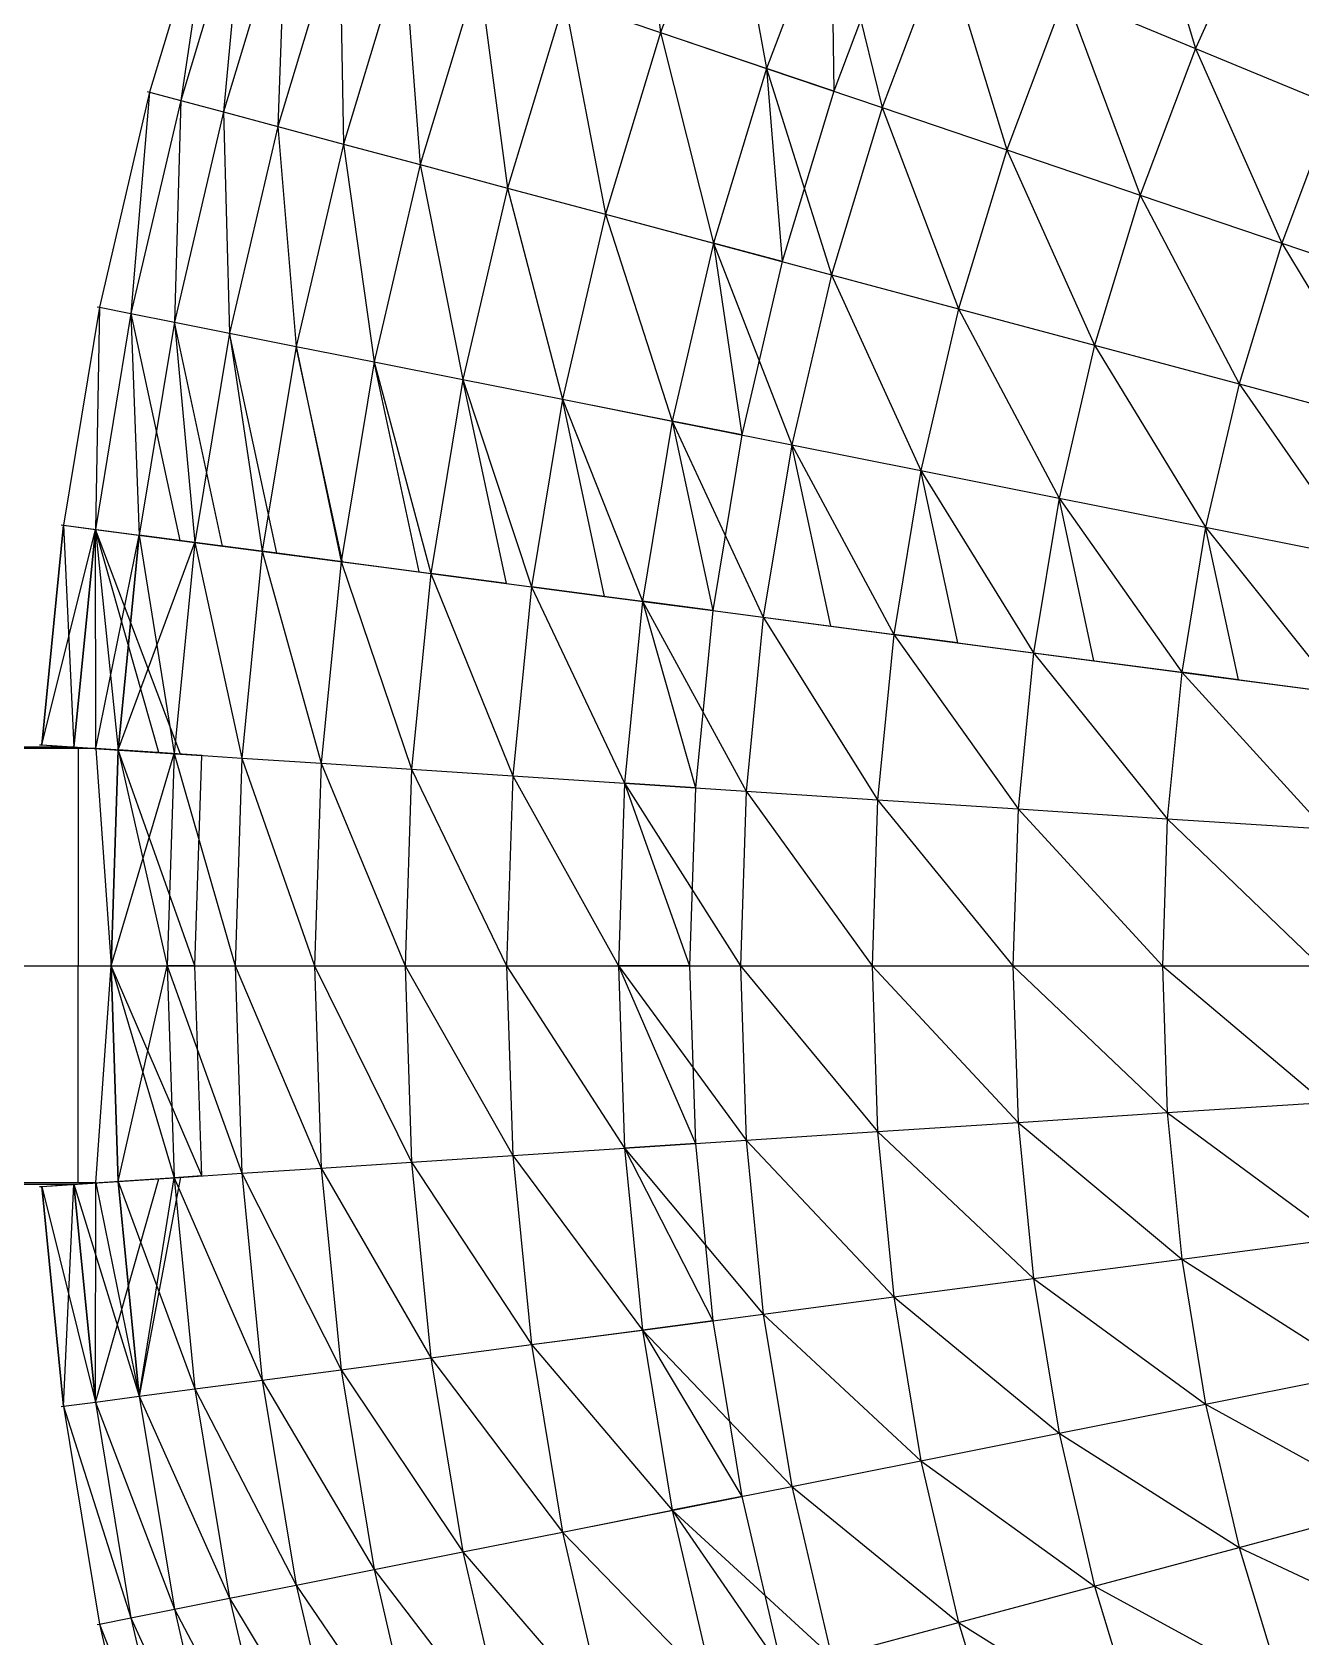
# Model space of a CAD drawing. Extents: x -1560 to 4680, y -1560 to 1560.
# Drawn here: x 1560 to 2146, y -310 to 431 of the extents above; entities that cross this region are included whole.
import ezdxf

# ---------------------------------------------------------------- set-up
doc = ezdxf.new("R2010")
doc.units = 0
doc.header["$MEASUREMENT"] = 0
for name, color, linetype in [('HHST6X6X0.375', 13, 'Continuous'), ('HSST3X3X0.25_A', 150, 'Continuous'), ('L30X30X3', 1, 'Continuous'), ('TRIO25X148_A', 4, 'Continuous'), ('TRIO25X148_B', 6, 'Continuous'), ('TRIO25X148_C', 96, 'Continuous'), ('TRIO25X148_D', 3, 'Continuous'), ('TRIO25X148_F', 52, 'Continuous'), ('TRIO2875X148_A', 140, 'Continuous'), ('TRIO35X148', 30, 'Continuous'), ('TRIO45X148', 5, 'Continuous')]:
    doc.layers.add(name, color=color, linetype=linetype)

msp = doc.modelspace()

# ---------------------------------------------------------------- linework, layer by layer
at = {"layer": 'HHST6X6X0.375'}
for p, q in [((1613.16, 403.76, 60), (1614.24, 403.47, 68.93)), ((1589.97, 304.34, 60), (1591.08, 304.12, 68.93)), ((1573.35, 203.62, 60), (1574.46, 203.47, 68.93)), ((1563.34, 102.03, 60), (1564.46, 101.96, 68.93)), ((1563.34, 102.03, 60), (1564.46, 101.96, 68.93)), ((1563.34, -102.03, 60), (1564.46, -101.96, 68.93)), ((1563.34, -102.03, 60), (1564.46, -101.96, 68.93)), ((1573.35, -203.62, 60), (1574.46, -203.47, 68.93)), ((1589.97, -304.34, 60), (1591.08, -304.12, 68.93))]:
    msp.add_line(p, q, dxfattribs=at)
at = {"layer": 'HSST3X3X0.25_A'}
for p, q in [((1581.2, 100.31, 208.34), (1538.8, 100.31, 208.34)), ((1579.3, 100.98, 162.22), (1540.7, 100.98, 162.22)), ((1589.5, 100.31, 208.34), (1581.2, 100.31, 208.34)), ((1581.2, 100.31, 208.34), (1581.2, 0, 254.46)), ((1538.8, 0, 254.46), (1581.2, 0, 254.46)), ((1581.2, -100.31, 208.34), (1581.2, 0, 254.46)), ((1581.2, 0, 254.46), (1596.45, 0, 254.46)), ((1581.2, -100.31, 208.34), (1538.8, -100.31, 208.34)), ((1540.7, -100.98, 162.22), (1579.3, -100.98, 162.22)), ((1589.5, -100.31, 208.34), (1581.2, -100.31, 208.34))]:
    msp.add_line(p, q, dxfattribs=at)
at = {"layer": 'L30X30X3'}
for p, q in [((1930.27, 403.86, 744.42), (1899.2, 414.41, 767.3)), ((1906.4, 325.18, 744.42), (1874.71, 333.67, 767.3)), ((1887.73, 245.11, 744.42), (1855.55, 251.51, 767.3)), ((1589.2, 201.53, 162.22), (1628.16, 196.4, 154.74)), ((1647.92, 193.8, 244.63), (1609.48, 198.86, 254.46)), ((1673, 190.5, 333.15), (1635.21, 195.48, 345.29)), ((1703.3, 186.51, 420), (1666.31, 191.38, 434.41)), ((1702.66, 186.6, 521.47), (1738.73, 181.85, 504.85)), ((1779.14, 176.53, 587.4), (1744.13, 181.14, 606.18)), ((1824.4, 170.57, 667.36), (1790.57, 175.02, 688.22)), ((1874.34, 163.99, 744.42), (1841.81, 168.28, 767.3)), ((1897.67, 160.92, 843.13), (1928.78, 156.83, 818.32)), ((1987.52, 149.09, 888.79), (1957.95, 152.99, 915.44)), ((2022.42, 144.5, 983.97), (2050.35, 140.82, 955.58)), ((2117.05, 132.04, 1018.43), (2090.86, 135.49, 1048.46)), ((1579.3, 100.98, 162.22), (1618.51, 98.41, 154.74)), ((1628.47, 97.76, 199.68), (1589.5, 100.31, 208.34)), ((1638.4, 97.11, 244.63), (1599.71, 99.65, 254.46)), ((1866.28, 82.17, 744.42), (1833.54, 84.32, 767.3)), ((1596.45, 0, 254.46), (1635.22, 0, 244.63)), ((1863.59, 0, 744.42), (1830.78, 0, 767.3)), ((1866.28, -82.17, 744.42), (1833.54, -84.32, 767.3)), ((1579.3, -100.98, 162.22), (1618.51, -98.41, 154.74)), ((1589.5, -100.31, 208.34), (1628.47, -97.76, 199.68)), ((1599.71, -99.65, 254.46), (1638.4, -97.11, 244.63)), ((1874.34, -163.99, 744.42), (1841.81, -168.28, 767.3)), ((1887.73, -245.11, 744.42), (1855.55, -251.51, 767.3))]:
    msp.add_line(p, q, dxfattribs=at)
at = {"layer": 'TRIO25X148_A'}
for p, q in [((1805.9, 446.08, 606.18), (1850.26, 431.02, 688.22)), ((2037.14, 448.54, 915.44), (2097.22, 423.65, 983.97)), ((1850.26, 431.02, 688.22), (1899.2, 414.41, 767.3)), ((2097.22, 423.65, 983.97), (2161, 397.23, 1048.46)), ((1899.2, 414.41, 767.3), (1952.55, 396.3, 843.13)), ((1952.55, 396.3, 843.13), (2010.12, 376.75, 915.44)), ((1673.43, 387.61, 345.29), (1703.73, 379.49, 434.41)), ((1703.73, 379.49, 434.41), (1739.14, 370, 521.47)), ((2010.12, 376.75, 915.44), (2071.7, 355.85, 983.97)), ((1739.14, 370, 521.47), (1779.54, 359.18, 606.18)), ((1779.54, 359.18, 606.18), (1824.79, 347.05, 688.22)), ((2071.7, 355.85, 983.97), (2137.07, 333.66, 1048.46)), ((1824.79, 347.05, 688.22), (1874.71, 333.67, 767.3)), ((1874.71, 333.67, 767.3), (1929.13, 319.09, 843.13)), ((2137.07, 333.66, 1048.46), (2205.99, 310.27, 1108.7)), ((1929.13, 319.09, 843.13), (1987.86, 303.36, 915.44)), ((1987.86, 303.36, 915.44), (2050.67, 286.52, 983.97)), ((1651.18, 292.17, 345.29), (1681.94, 286.05, 434.41)), ((1681.94, 286.05, 434.41), (1717.9, 278.9, 521.47)), ((2050.67, 286.52, 983.97), (2117.35, 268.66, 1048.46)), ((1717.9, 278.9, 521.47), (1758.92, 270.74, 606.18)), ((1758.92, 270.74, 606.18), (1804.86, 261.6, 688.22)), ((2117.35, 268.66, 1048.46), (2187.65, 249.82, 1108.7)), ((1804.86, 261.6, 688.22), (1855.55, 251.51, 767.3)), ((1855.55, 251.51, 767.3), (1910.81, 240.52, 843.13)), ((1910.81, 240.52, 843.13), (1970.44, 228.66, 915.44)), ((1970.44, 228.66, 915.44), (2034.22, 215.98, 983.97)), ((2034.22, 215.98, 983.97), (2101.93, 202.51, 1048.46)), ((2101.93, 202.51, 1048.46), (2173.31, 188.31, 1108.7)), ((1635.21, 195.48, 345.29), (1666.31, 191.38, 434.41)), ((1666.31, 191.38, 434.41), (1702.66, 186.6, 521.47)), ((1702.66, 186.6, 521.47), (1744.13, 181.14, 606.18)), ((1744.13, 181.14, 606.18), (1790.57, 175.02, 688.22)), ((1790.57, 175.02, 688.22), (1841.81, 168.28, 767.3)), ((1841.81, 168.28, 767.3), (1897.67, 160.92, 843.13)), ((1897.67, 160.92, 843.13), (1957.95, 152.99, 915.44)), ((1957.95, 152.99, 915.44), (2022.42, 144.5, 983.97)), ((2022.42, 144.5, 983.97), (2090.86, 135.49, 1048.46)), ((2090.86, 135.49, 1048.46), (2163.02, 125.99, 1108.7)), ((1625.61, 97.95, 345.29), (1656.9, 95.9, 434.41)), ((1656.9, 95.9, 434.41), (1693.49, 93.5, 521.47)), ((1693.49, 93.5, 521.47), (1735.23, 90.76, 606.18)), ((1735.23, 90.76, 606.18), (1781.97, 87.7, 688.22)), ((1781.97, 87.7, 688.22), (1833.54, 84.32, 767.3)), ((1833.54, 84.32, 767.3), (1889.76, 80.63, 843.13)), ((1889.76, 80.63, 843.13), (1950.43, 76.66, 915.44)), ((1950.43, 76.66, 915.44), (2015.32, 72.4, 983.97)), ((2015.32, 72.4, 983.97), (2084.2, 67.89, 1048.46)), ((2084.2, 67.89, 1048.46), (2156.83, 63.13, 1108.7)), ((1622.4, 0, 345.29), (1653.77, 0, 434.41)), ((1653.77, 0, 434.41), (1690.43, 0, 521.47)), ((1690.43, 0, 521.47), (1732.25, 0, 606.18)), ((1732.25, 0, 606.18), (1779.09, 0, 688.22)), ((1779.09, 0, 688.22), (1830.78, 0, 767.3)), ((1830.78, 0, 767.3), (1887.12, 0, 843.13)), ((1887.12, 0, 843.13), (1947.92, 0, 915.44)), ((1947.92, 0, 915.44), (2012.95, 0, 983.97)), ((2012.95, 0, 983.97), (2081.98, 0, 1048.46)), ((2081.98, 0, 1048.46), (2154.76, 0, 1108.7)), ((2084.2, -67.89, 1048.46), (2156.83, -63.13, 1108.7)), ((1950.43, -76.66, 915.44), (2015.32, -72.4, 983.97)), ((2015.32, -72.4, 983.97), (2084.2, -67.89, 1048.46)), ((1833.54, -84.32, 767.3), (1889.76, -80.63, 843.13)), ((1889.76, -80.63, 843.13), (1950.43, -76.66, 915.44)), ((1735.23, -90.76, 606.18), (1781.97, -87.7, 688.22)), ((1781.97, -87.7, 688.22), (1833.54, -84.32, 767.3)), ((1625.61, -97.95, 345.29), (1656.9, -95.9, 434.41)), ((1656.9, -95.9, 434.41), (1693.49, -93.5, 521.47)), ((1693.49, -93.5, 521.47), (1735.23, -90.76, 606.18)), ((2090.86, -135.49, 1048.46), (2163.02, -125.99, 1108.7)), ((2022.42, -144.5, 983.97), (2090.86, -135.49, 1048.46)), ((1957.95, -152.99, 915.44), (2022.42, -144.5, 983.97)), ((1897.67, -160.92, 843.13), (1957.95, -152.99, 915.44)), ((1841.81, -168.28, 767.3), (1897.67, -160.92, 843.13)), ((1790.57, -175.02, 688.22), (1841.81, -168.28, 767.3)), ((1744.13, -181.14, 606.18), (1790.57, -175.02, 688.22)), ((1702.66, -186.6, 521.47), (1744.13, -181.14, 606.18)), ((1635.21, -195.48, 345.29), (1666.31, -191.38, 434.41)), ((1666.31, -191.38, 434.41), (1702.66, -186.6, 521.47)), ((2101.93, -202.51, 1048.46), (2173.31, -188.31, 1108.7)), ((2034.22, -215.98, 983.97), (2101.93, -202.51, 1048.46)), ((1970.44, -228.66, 915.44), (2034.22, -215.98, 983.97)), ((1910.81, -240.52, 843.13), (1970.44, -228.66, 915.44)), ((1855.55, -251.51, 767.3), (1910.81, -240.52, 843.13)), ((1804.86, -261.6, 688.22), (1855.55, -251.51, 767.3)), ((2117.35, -268.66, 1048.46), (2187.65, -249.82, 1108.7)), ((1758.92, -270.74, 606.18), (1804.86, -261.6, 688.22)), ((1717.9, -278.9, 521.47), (1758.92, -270.74, 606.18)), ((2050.67, -286.53, 983.97), (2117.35, -268.66, 1048.46)), ((1681.94, -286.05, 434.41), (1717.9, -278.9, 521.47)), ((1651.18, -292.17, 345.29), (1681.94, -286.05, 434.41)), ((1987.86, -303.36, 915.44), (2050.67, -286.53, 983.97)), ((1929.13, -319.09, 843.13), (1987.86, -303.36, 915.44))]:
    msp.add_line(p, q, dxfattribs=at)
at = {"layer": 'TRIO25X148_B'}
for p, q in [((1928.92, 493.36, 767.3), (1930.27, 403.86, 744.42)), ((1850.26, 431.02, 688.22), (1930.27, 403.86, 744.42)), ((1899.2, 414.41, 767.3), (1906.4, 325.18, 744.42)), ((1824.79, 347.05, 688.22), (1906.4, 325.18, 744.42)), ((1874.71, 333.67, 767.3), (1887.73, 245.11, 744.42)), ((1605.66, 301.22, 162.22), (1628.16, 196.4, 154.74)), ((1647.92, 193.8, 244.63), (1625.72, 297.23, 254.46)), ((1673, 190.5, 333.15), (1651.18, 292.17, 345.29)), ((1703.3, 186.51, 420), (1681.94, 286.05, 434.41)), ((1738.73, 181.85, 504.85), (1717.9, 278.9, 521.47)), ((1779.14, 176.53, 587.4), (1758.92, 270.74, 606.18)), ((1824.4, 170.57, 667.36), (1804.86, 261.6, 688.22)), ((1804.86, 261.6, 688.22), (1887.73, 245.11, 744.42)), ((1855.55, 251.51, 767.3), (1874.34, 163.99, 744.42)), ((1928.78, 156.83, 818.32), (1910.81, 240.52, 843.13)), ((1987.52, 149.09, 888.79), (1970.44, 228.66, 915.44)), ((2050.35, 140.82, 955.58), (2034.22, 215.98, 983.97)), ((1628.47, 97.76, 199.68), (1589.2, 201.53, 162.22)), ((1589.2, 201.53, 162.22), (1647.92, 193.8, 244.63)), ((2117.05, 132.04, 1018.43), (2101.93, 202.51, 1048.46)), ((1609.48, 198.86, 254.46), (1673, 190.5, 333.15)), ((1635.21, 195.48, 345.29), (1703.3, 186.51, 420)), ((1666.31, 191.38, 434.41), (1738.73, 181.85, 504.85)), ((1702.66, 186.6, 521.47), (1779.14, 176.53, 587.4)), ((1744.13, 181.14, 606.18), (1824.4, 170.57, 667.36)), ((1790.57, 175.02, 688.22), (1874.34, 163.99, 744.42)), ((1841.81, 168.28, 767.3), (1866.28, 82.17, 744.42)), ((1841.81, 168.28, 767.3), (1928.78, 156.83, 818.32)), ((1897.67, 160.92, 843.13), (1987.52, 149.09, 888.79)), ((1957.95, 152.99, 915.44), (2050.35, 140.82, 955.58)), ((2022.42, 144.5, 983.97), (2117.05, 132.04, 1018.43)), ((2090.86, 135.49, 1048.46), (2187.37, 122.78, 1077.13)), ((1579.3, 100.98, 162.22), (1628.47, 97.76, 199.68)), ((1589.5, 100.31, 208.34), (1638.4, 97.11, 244.63)), ((1635.22, 0, 244.63), (1599.71, 99.65, 254.46)), ((1781.97, 87.7, 688.22), (1866.28, 82.17, 744.42)), ((1833.54, 84.32, 767.3), (1863.59, 0, 744.42)), ((1638.4, -97.11, 244.63), (1596.45, 0, 254.46)), ((1779.09, 0, 688.22), (1863.59, 0, 744.42)), ((1830.78, 0, 767.3), (1866.28, -82.17, 744.42)), ((1635.22, 0, 244.63), (1622.4, 0, 345.29)), ((1781.97, -87.7, 688.22), (1866.28, -82.17, 744.42)), ((1833.54, -84.32, 767.3), (1874.34, -163.99, 744.42)), ((1579.3, -100.98, 162.22), (1628.47, -97.76, 199.68)), ((1589.2, -201.53, 162.22), (1618.51, -98.41, 154.74)), ((1589.5, -100.31, 208.34), (1638.4, -97.11, 244.63)), ((1628.47, -97.76, 199.68), (1609.48, -198.86, 254.46)), ((1790.57, -175.02, 688.22), (1874.34, -163.99, 744.42)), ((1841.81, -168.28, 767.3), (1887.73, -245.11, 744.42)), ((1804.86, -261.6, 688.22), (1887.73, -245.11, 744.42)), ((1855.55, -251.51, 767.3), (1906.4, -325.18, 744.42))]:
    msp.add_line(p, q, dxfattribs=at)
at = {"layer": 'TRIO25X148_C'}
for p, q in [((1881.17, 513.14, 688.22), (1850.26, 431.02, 688.22)), ((1643.85, 501.08, 68.93), (1614.24, 403.47, 68.93)), ((1657.94, 496.3, 162.22), (1628.61, 399.62, 162.22)), ((1677.3, 489.73, 254.46), (1648.36, 394.33, 254.46)), ((1928.92, 493.36, 767.3), (1899.2, 414.41, 767.3)), ((2127.12, 489.64, 983.97), (2097.22, 423.65, 983.97)), ((1701.88, 481.39, 345.29), (1673.43, 387.61, 345.29)), ((1731.58, 471.31, 434.41), (1703.73, 379.49, 434.41)), ((1980.97, 471.8, 843.13), (1952.55, 396.3, 843.13)), ((1766.29, 459.52, 521.47), (1739.14, 370, 521.47)), ((1805.9, 446.08, 606.18), (1779.54, 359.18, 606.18)), ((2037.14, 448.54, 915.44), (2010.12, 376.75, 915.44)), ((1850.26, 431.02, 688.22), (1824.79, 347.05, 688.22)), ((2097.22, 423.65, 983.97), (2071.7, 355.85, 983.97)), ((1899.2, 414.41, 767.3), (1874.71, 333.67, 767.3)), ((1614.24, 403.47, 68.93), (1591.08, 304.12, 68.93)), ((1628.61, 399.62, 162.22), (1605.66, 301.22, 162.22)), ((1648.36, 394.33, 254.46), (1625.72, 297.23, 254.46)), ((1952.55, 396.3, 843.13), (1929.13, 319.09, 843.13)), ((2161, 397.23, 1048.46), (2137.07, 333.66, 1048.46)), ((1673.43, 387.61, 345.29), (1651.18, 292.17, 345.29)), ((1703.73, 379.49, 434.41), (1681.94, 286.05, 434.41)), ((2010.12, 376.75, 915.44), (1987.86, 303.36, 915.44)), ((1739.14, 370, 521.47), (1717.9, 278.9, 521.47)), ((1779.54, 359.18, 606.18), (1758.92, 270.74, 606.18)), ((2071.7, 355.85, 983.97), (2050.67, 286.52, 983.97)), ((1824.79, 347.05, 688.22), (1804.86, 261.6, 688.22)), ((1874.71, 333.67, 767.3), (1855.55, 251.51, 767.3)), ((2137.07, 333.66, 1048.46), (2117.35, 268.66, 1048.46)), ((1929.13, 319.09, 843.13), (1910.81, 240.52, 843.13)), ((1591.08, 304.12, 68.93), (1574.46, 203.47, 68.93)), ((1605.66, 301.22, 162.22), (1589.2, 201.53, 162.22)), ((1625.72, 297.23, 254.46), (1609.48, 198.86, 254.46)), ((1987.86, 303.36, 915.44), (1970.44, 228.66, 915.44)), ((1651.18, 292.17, 345.29), (1635.21, 195.48, 345.29)), ((1681.94, 286.05, 434.41), (1666.31, 191.38, 434.41)), ((2050.67, 286.52, 983.97), (2034.22, 215.98, 983.97)), ((1717.9, 278.9, 521.47), (1702.66, 186.6, 521.47)), ((1758.92, 270.74, 606.18), (1744.13, 181.14, 606.18)), ((2117.35, 268.66, 1048.46), (2101.93, 202.51, 1048.46)), ((1804.86, 261.6, 688.22), (1790.57, 175.02, 688.22)), ((1855.55, 251.51, 767.3), (1841.81, 168.28, 767.3)), ((1910.81, 240.52, 843.13), (1897.67, 160.92, 843.13)), ((1970.44, 228.66, 915.44), (1957.95, 152.99, 915.44)), ((2034.22, 215.98, 983.97), (2022.42, 144.5, 983.97)), ((1564.46, 101.96, 68.93), (1574.46, 203.47, 68.93)), ((1574.46, 203.47, 68.93), (1564.46, 101.96, 68.93)), ((1579.3, 100.98, 162.22), (1589.2, 201.53, 162.22)), ((1589.2, 201.53, 162.22), (1579.3, 100.98, 162.22)), ((2101.93, 202.51, 1048.46), (2090.86, 135.49, 1048.46)), ((1599.71, 99.65, 254.46), (1609.48, 198.86, 254.46)), ((1609.48, 198.86, 254.46), (1599.71, 99.65, 254.46)), ((1635.21, 195.48, 345.29), (1625.61, 97.95, 345.29)), ((1666.31, 191.38, 434.41), (1656.9, 95.9, 434.41)), ((1702.66, 186.6, 521.47), (1693.49, 93.5, 521.47)), ((1744.13, 181.14, 606.18), (1735.23, 90.76, 606.18)), ((1790.57, 175.02, 688.22), (1781.97, 87.7, 688.22)), ((1841.81, 168.28, 767.3), (1833.54, 84.32, 767.3)), ((1897.67, 160.92, 843.13), (1889.76, 80.63, 843.13)), ((1957.95, 152.99, 915.44), (1950.43, 76.66, 915.44)), ((2022.42, 144.5, 983.97), (2015.32, 72.4, 983.97)), ((2090.86, 135.49, 1048.46), (2084.2, 67.89, 1048.46)), ((1596.45, 0, 254.46), (1599.71, 99.65, 254.46)), ((1599.71, 99.65, 254.46), (1596.45, 0, 254.46)), ((1625.61, 97.95, 345.29), (1622.4, 0, 345.29)), ((1656.9, 95.9, 434.41), (1653.77, 0, 434.41)), ((1693.49, 93.5, 521.47), (1690.43, 0, 521.47)), ((1735.23, 90.76, 606.18), (1732.25, 0, 606.18)), ((1781.97, 87.7, 688.22), (1779.09, 0, 688.22)), ((1833.54, 84.32, 767.3), (1830.78, 0, 767.3)), ((1889.76, 80.63, 843.13), (1887.12, 0, 843.13)), ((1950.43, 76.66, 915.44), (1947.92, 0, 915.44)), ((2015.32, 72.4, 983.97), (2012.95, 0, 983.97)), ((2084.2, 67.89, 1048.46), (2081.98, 0, 1048.46)), ((1599.71, -99.65, 254.46), (1596.45, 0, 254.46)), ((1596.45, 0, 254.46), (1599.71, -99.65, 254.46)), ((1622.4, 0, 345.29), (1625.61, -97.95, 345.29)), ((1653.77, 0, 434.41), (1656.9, -95.9, 434.41)), ((1690.43, 0, 521.47), (1693.49, -93.5, 521.47)), ((1779.09, 0, 688.22), (1781.97, -87.7, 688.22)), ((1830.78, 0, 767.3), (1833.54, -84.32, 767.3)), ((1887.12, 0, 843.13), (1889.76, -80.63, 843.13)), ((1947.92, 0, 915.44), (1950.43, -76.66, 915.44)), ((2081.98, 0, 1048.46), (2084.2, -67.89, 1048.46)), ((1732.25, 0, 606.18), (1735.23, -90.76, 606.18)), ((2012.95, 0, 983.97), (2015.32, -72.4, 983.97)), ((2015.32, -72.4, 983.97), (2022.42, -144.5, 983.97)), ((2084.2, -67.89, 1048.46), (2090.86, -135.49, 1048.46)), ((1889.76, -80.63, 843.13), (1897.67, -160.92, 843.13)), ((1950.43, -76.66, 915.44), (1957.95, -152.99, 915.44)), ((1781.97, -87.7, 688.22), (1790.57, -175.02, 688.22)), ((1833.54, -84.32, 767.3), (1841.81, -168.28, 767.3)), ((1656.9, -95.9, 434.41), (1666.31, -191.38, 434.41)), ((1693.49, -93.5, 521.47), (1702.66, -186.6, 521.47)), ((1735.23, -90.76, 606.18), (1744.13, -181.14, 606.18)), ((1574.46, -203.47, 68.93), (1564.46, -101.96, 68.93)), ((1564.46, -101.96, 68.93), (1574.46, -203.47, 68.93)), ((1589.2, -201.53, 162.22), (1579.3, -100.98, 162.22)), ((1579.3, -100.98, 162.22), (1589.2, -201.53, 162.22)), ((1609.48, -198.86, 254.46), (1599.71, -99.65, 254.46)), ((1599.71, -99.65, 254.46), (1609.48, -198.86, 254.46)), ((1625.61, -97.95, 345.29), (1635.21, -195.48, 345.29)), ((2090.86, -135.49, 1048.46), (2101.93, -202.51, 1048.46)), ((2022.42, -144.5, 983.97), (2034.22, -215.98, 983.97)), ((1957.95, -152.99, 915.44), (1970.44, -228.66, 915.44)), ((1897.67, -160.92, 843.13), (1910.81, -240.52, 843.13)), ((1841.81, -168.28, 767.3), (1855.55, -251.51, 767.3)), ((1790.57, -175.02, 688.22), (1804.86, -261.6, 688.22)), ((1744.13, -181.14, 606.18), (1758.92, -270.74, 606.18)), ((1666.31, -191.38, 434.41), (1681.94, -286.05, 434.41)), ((1702.66, -186.6, 521.47), (1717.9, -278.9, 521.47)), ((1609.48, -198.86, 254.46), (1625.72, -297.23, 254.46)), ((1635.21, -195.48, 345.29), (1651.18, -292.17, 345.29)), ((1574.46, -203.47, 68.93), (1591.08, -304.12, 68.93)), ((1589.2, -201.53, 162.22), (1605.66, -301.22, 162.22)), ((2101.93, -202.51, 1048.46), (2117.35, -268.66, 1048.46)), ((2034.22, -215.98, 983.97), (2050.67, -286.53, 983.97)), ((1970.44, -228.66, 915.44), (1987.86, -303.36, 915.44)), ((1910.81, -240.52, 843.13), (1929.13, -319.09, 843.13)), ((1855.55, -251.51, 767.3), (1874.71, -333.67, 767.3)), ((1804.86, -261.6, 688.22), (1824.79, -347.05, 688.22)), ((1758.92, -270.74, 606.18), (1779.54, -359.18, 606.18)), ((2117.35, -268.66, 1048.46), (2137.07, -333.66, 1048.46)), ((1717.9, -278.9, 521.47), (1739.14, -370, 521.47)), ((1681.94, -286.05, 434.41), (1703.73, -379.49, 434.41)), ((2050.67, -286.53, 983.97), (2071.7, -355.85, 983.97)), ((1651.18, -292.17, 345.29), (1673.43, -387.61, 345.29)), ((1605.66, -301.22, 162.22), (1628.61, -399.62, 162.22)), ((1625.72, -297.23, 254.46), (1648.36, -394.33, 254.46)), ((1987.86, -303.36, 915.44), (2010.12, -376.75, 915.44)), ((1591.08, -304.12, 68.93), (1614.24, -403.47, 68.93))]:
    msp.add_line(p, q, dxfattribs=at)
at = {"layer": 'TRIO25X148_D'}
for p, q in [((1837.89, 531.07, 606.18), (1850.26, 431.02, 688.22)), ((1881.17, 513.14, 688.22), (1899.2, 414.41, 767.3)), ((2068.79, 518.4, 915.44), (2097.22, 423.65, 983.97)), ((1677.3, 489.73, 254.46), (1673.43, 387.61, 345.29)), ((1928.92, 493.36, 767.3), (1952.55, 396.3, 843.13)), ((1701.88, 481.39, 345.29), (1703.73, 379.49, 434.41)), ((1731.58, 471.31, 434.41), (1739.14, 370, 521.47)), ((1980.97, 471.8, 843.13), (2010.12, 376.75, 915.44)), ((1766.29, 459.52, 521.47), (1779.54, 359.18, 606.18)), ((1805.9, 446.08, 606.18), (1824.79, 347.05, 688.22)), ((2037.14, 448.54, 915.44), (2071.7, 355.85, 983.97)), ((1850.26, 431.02, 688.22), (1874.71, 333.67, 767.3)), ((2097.22, 423.65, 983.97), (2137.07, 333.66, 1048.46)), ((1899.2, 414.41, 767.3), (1929.13, 319.09, 843.13)), ((1648.36, 394.33, 254.46), (1651.18, 292.17, 345.29)), ((1952.55, 396.3, 843.13), (1987.86, 303.36, 915.44)), ((1673.43, 387.61, 345.29), (1681.94, 286.05, 434.41)), ((1703.73, 379.49, 434.41), (1717.9, 278.9, 521.47)), ((2010.12, 376.75, 915.44), (2050.67, 286.52, 983.97)), ((1739.14, 370, 521.47), (1758.92, 270.74, 606.18)), ((1779.54, 359.18, 606.18), (1804.86, 261.6, 688.22)), ((2071.7, 355.85, 983.97), (2117.35, 268.66, 1048.46)), ((1824.79, 347.05, 688.22), (1855.55, 251.51, 767.3)), ((1874.71, 333.67, 767.3), (1910.81, 240.52, 843.13)), ((2137.07, 333.66, 1048.46), (2187.65, 249.82, 1108.7)), ((1929.13, 319.09, 843.13), (1970.44, 228.66, 915.44)), ((1625.72, 297.23, 254.46), (1635.21, 195.48, 345.29)), ((1987.86, 303.36, 915.44), (2034.22, 215.98, 983.97)), ((1651.18, 292.17, 345.29), (1666.31, 191.38, 434.41)), ((1681.94, 286.05, 434.41), (1702.66, 186.6, 521.47)), ((2050.67, 286.52, 983.97), (2101.93, 202.51, 1048.46)), ((1717.9, 278.9, 521.47), (1744.13, 181.14, 606.18)), ((1758.92, 270.74, 606.18), (1790.57, 175.02, 688.22)), ((2117.35, 268.66, 1048.46), (2173.31, 188.31, 1108.7)), ((1804.86, 261.6, 688.22), (1841.81, 168.28, 767.3)), ((1855.55, 251.51, 767.3), (1897.67, 160.92, 843.13)), ((1910.81, 240.52, 843.13), (1957.95, 152.99, 915.44)), ((1970.44, 228.66, 915.44), (2022.42, 144.5, 983.97)), ((2034.22, 215.98, 983.97), (2090.86, 135.49, 1048.46)), ((2101.93, 202.51, 1048.46), (2163.02, 125.99, 1108.7)), ((1609.48, 198.86, 254.46), (1625.61, 97.95, 345.29)), ((1635.21, 195.48, 345.29), (1656.9, 95.9, 434.41)), ((1666.31, 191.38, 434.41), (1693.49, 93.5, 521.47)), ((1702.66, 186.6, 521.47), (1735.23, 90.76, 606.18)), ((1744.13, 181.14, 606.18), (1781.97, 87.7, 688.22)), ((1790.57, 175.02, 688.22), (1833.54, 84.32, 767.3)), ((1841.81, 168.28, 767.3), (1889.76, 80.63, 843.13)), ((1897.67, 160.92, 843.13), (1950.43, 76.66, 915.44)), ((1957.95, 152.99, 915.44), (2015.32, 72.4, 983.97)), ((2022.42, 144.5, 983.97), (2084.2, 67.89, 1048.46)), ((2090.86, 135.49, 1048.46), (2156.83, 63.13, 1108.7)), ((1589.5, 100.31, 208.34), (1596.45, 0, 254.46)), ((1599.71, 99.65, 254.46), (1622.4, 0, 345.29)), ((1625.61, 97.95, 345.29), (1653.77, 0, 434.41)), ((1656.9, 95.9, 434.41), (1690.43, 0, 521.47)), ((1693.49, 93.5, 521.47), (1732.25, 0, 606.18)), ((1735.23, 90.76, 606.18), (1779.09, 0, 688.22)), ((1781.97, 87.7, 688.22), (1830.78, 0, 767.3)), ((1833.54, 84.32, 767.3), (1887.12, 0, 843.13)), ((1889.76, 80.63, 843.13), (1947.92, 0, 915.44)), ((1950.43, 76.66, 915.44), (2012.95, 0, 983.97)), ((2015.32, 72.4, 983.97), (2081.98, 0, 1048.46)), ((2084.2, 67.89, 1048.46), (2154.76, 0, 1108.7)), ((1589.5, -100.31, 208.34), (1596.45, 0, 254.46)), ((1596.45, 0, 254.46), (1625.61, -97.95, 345.29)), ((1622.4, 0, 345.29), (1656.9, -95.9, 434.41)), ((1653.77, 0, 434.41), (1693.49, -93.5, 521.47)), ((1690.43, 0, 521.47), (1735.23, -90.76, 606.18)), ((1779.09, 0, 688.22), (1833.54, -84.32, 767.3)), ((1830.78, 0, 767.3), (1889.76, -80.63, 843.13)), ((1887.12, 0, 843.13), (1950.43, -76.66, 915.44)), ((1947.92, 0, 915.44), (2015.32, -72.4, 983.97)), ((2081.98, 0, 1048.46), (2156.83, -63.13, 1108.7)), ((1732.25, 0, 606.18), (1781.97, -87.7, 688.22)), ((2012.95, 0, 983.97), (2084.2, -67.89, 1048.46)), ((2015.32, -72.4, 983.97), (2090.86, -135.49, 1048.46)), ((2084.2, -67.89, 1048.46), (2163.02, -125.99, 1108.7)), ((1889.76, -80.63, 843.13), (1957.95, -152.99, 915.44)), ((1950.43, -76.66, 915.44), (2022.42, -144.5, 983.97)), ((1781.97, -87.7, 688.22), (1841.81, -168.28, 767.3)), ((1833.54, -84.32, 767.3), (1897.67, -160.92, 843.13)), ((1656.9, -95.9, 434.41), (1702.66, -186.6, 521.47)), ((1693.49, -93.5, 521.47), (1744.13, -181.14, 606.18)), ((1735.23, -90.76, 606.18), (1790.57, -175.02, 688.22)), ((1599.71, -99.65, 254.46), (1635.21, -195.48, 345.29)), ((1625.61, -97.95, 345.29), (1666.31, -191.38, 434.41)), ((2090.86, -135.49, 1048.46), (2173.31, -188.31, 1108.7)), ((2022.42, -144.5, 983.97), (2101.93, -202.51, 1048.46)), ((1957.95, -152.99, 915.44), (2034.22, -215.98, 983.97)), ((1897.67, -160.92, 843.13), (1970.44, -228.66, 915.44)), ((1841.81, -168.28, 767.3), (1910.81, -240.52, 843.13)), ((1790.57, -175.02, 688.22), (1855.55, -251.51, 767.3)), ((1744.13, -181.14, 606.18), (1804.86, -261.6, 688.22)), ((1666.31, -191.38, 434.41), (1717.9, -278.9, 521.47)), ((1702.66, -186.6, 521.47), (1758.92, -270.74, 606.18)), ((1609.48, -198.86, 254.46), (1651.18, -292.17, 345.29)), ((1635.21, -195.48, 345.29), (1681.94, -286.05, 434.41)), ((2101.93, -202.51, 1048.46), (2187.65, -249.82, 1108.7)), ((2034.22, -215.98, 983.97), (2117.35, -268.66, 1048.46)), ((1970.44, -228.66, 915.44), (2050.67, -286.53, 983.97)), ((1910.81, -240.52, 843.13), (1987.86, -303.36, 915.44)), ((1855.55, -251.51, 767.3), (1929.13, -319.09, 843.13)), ((1804.86, -261.6, 688.22), (1874.71, -333.67, 767.3)), ((1758.92, -270.74, 606.18), (1824.79, -347.05, 688.22)), ((2117.35, -268.66, 1048.46), (2205.99, -310.27, 1108.7)), ((1717.9, -278.9, 521.47), (1779.54, -359.18, 606.18)), ((1681.94, -286.05, 434.41), (1739.14, -370, 521.47)), ((2050.67, -286.53, 983.97), (2137.07, -333.66, 1048.46)), ((1651.18, -292.17, 345.29), (1703.73, -379.49, 434.41)), ((1625.72, -297.23, 254.46), (1673.43, -387.61, 345.29)), ((1987.86, -303.36, 915.44), (2071.7, -355.85, 983.97))]:
    msp.add_line(p, q, dxfattribs=at)
at = {"layer": 'TRIO25X148_F'}
for p, q in [((1959.23, 480.81, 744.42), (1930.27, 403.86, 744.42)), ((1930.27, 403.86, 744.42), (1906.4, 325.18, 744.42)), ((1906.4, 325.18, 744.42), (1887.73, 245.11, 744.42)), ((1887.73, 245.11, 744.42), (1874.34, 163.99, 744.42)), ((1618.51, 98.41, 154.74), (1589.2, 201.53, 162.22)), ((1779.14, 176.53, 587.4), (1824.4, 170.57, 667.36)), ((1824.4, 170.57, 667.36), (1874.34, 163.99, 744.42)), ((1874.34, 163.99, 744.42), (1866.28, 82.17, 744.42)), ((1874.34, 163.99, 744.42), (1928.78, 156.83, 818.32)), ((1928.78, 156.83, 818.32), (1987.52, 149.09, 888.79)), ((1987.52, 149.09, 888.79), (2050.35, 140.82, 955.58)), ((2050.35, 140.82, 955.58), (2117.05, 132.04, 1018.43)), ((2117.05, 132.04, 1018.43), (2187.37, 122.78, 1077.13)), ((1564.46, 101.96, 68.93), (1618.51, 98.41, 154.74)), ((1618.51, 98.41, 154.74), (1628.47, 97.76, 199.68)), ((1628.47, 97.76, 199.68), (1638.4, 97.11, 244.63)), ((1635.22, 0, 244.63), (1638.4, 97.11, 244.63)), ((1866.28, 82.17, 744.42), (1863.59, 0, 744.42)), ((1863.59, 0, 744.42), (1866.28, -82.17, 744.42)), ((1638.4, -97.11, 244.63), (1635.22, 0, 244.63)), ((1866.28, -82.17, 744.42), (1874.34, -163.99, 744.42)), ((1564.46, -101.96, 68.93), (1618.51, -98.41, 154.74)), ((1618.51, -98.41, 154.74), (1628.47, -97.76, 199.68)), ((1638.4, -97.11, 244.63), (1625.61, -97.95, 345.29)), ((1628.47, -97.76, 199.68), (1638.4, -97.11, 244.63)), ((1874.34, -163.99, 744.42), (1887.73, -245.11, 744.42)), ((1887.73, -245.11, 744.42), (1906.4, -325.18, 744.42))]:
    msp.add_line(p, q, dxfattribs=at)
at = {"layer": 'TRIO2875X148_A'}
for p, q in [((1643.85, 501.08, 68.93), (1628.61, 399.62, 162.22)), ((1657.94, 496.3, 162.22), (1648.36, 394.33, 254.46)), ((1614.24, 403.47, 68.93), (1605.66, 301.22, 162.22)), ((1628.61, 399.62, 162.22), (1625.72, 297.23, 254.46)), ((1628.61, 399.62, 162.22), (1648.36, 394.33, 254.46)), ((1648.36, 394.33, 254.46), (1673.43, 387.61, 345.29)), ((1591.08, 304.12, 68.93), (1589.2, 201.53, 162.22)), ((1605.66, 301.22, 162.22), (1625.72, 297.23, 254.46)), ((1605.66, 301.22, 162.22), (1609.48, 198.86, 254.46)), ((1625.72, 297.23, 254.46), (1651.18, 292.17, 345.29)), ((1574.46, 203.47, 68.93), (1579.3, 100.98, 162.22)), ((1589.2, 201.53, 162.22), (1609.48, 198.86, 254.46)), ((1589.2, 201.53, 162.22), (1599.71, 99.65, 254.46)), ((1609.48, 198.86, 254.46), (1635.21, 195.48, 345.29)), ((1628.16, 196.4, 154.74), (1647.92, 193.8, 244.63)), ((1647.92, 193.8, 244.63), (1673, 190.5, 333.15)), ((1673, 190.5, 333.15), (1703.3, 186.51, 420)), ((1703.3, 186.51, 420), (1738.73, 181.85, 504.85)), ((1738.73, 181.85, 504.85), (1779.14, 176.53, 587.4)), ((1579.3, 100.98, 162.22), (1599.71, 99.65, 254.46)), ((1599.71, 99.65, 254.46), (1625.61, 97.95, 345.29)), ((1599.71, 99.65, 254.46), (1625.61, 97.95, 345.29)), ((1596.45, 0, 254.46), (1622.4, 0, 345.29)), ((1596.45, 0, 254.46), (1622.4, 0, 345.29)), ((1564.46, -101.96, 68.93), (1589.2, -201.53, 162.22)), ((1579.3, -100.98, 162.22), (1599.71, -99.65, 254.46)), ((1579.3, -100.98, 162.22), (1609.48, -198.86, 254.46)), ((1599.71, -99.65, 254.46), (1625.61, -97.95, 345.29)), ((1599.71, -99.65, 254.46), (1625.61, -97.95, 345.29)), ((1589.2, -201.53, 162.22), (1609.48, -198.86, 254.46)), ((1609.48, -198.86, 254.46), (1635.21, -195.48, 345.29)), ((1574.46, -203.47, 68.93), (1605.66, -301.22, 162.22)), ((1589.2, -201.53, 162.22), (1625.72, -297.23, 254.46)), ((1625.72, -297.23, 254.46), (1651.18, -292.17, 345.29)), ((1605.66, -301.22, 162.22), (1625.72, -297.23, 254.46)), ((1605.66, -301.22, 162.22), (1648.36, -394.33, 254.46)), ((1591.08, -304.12, 68.93), (1628.61, -399.62, 162.22))]:
    msp.add_line(p, q, dxfattribs=at)
at = {"layer": 'TRIO35X148'}
for p, q in [((1564.46, 101.96, 68.93), (1589.2, 201.53, 162.22)), ((1574.46, 203.47, 68.93), (1628.16, 196.4, 154.74)), ((1589.5, 100.31, 208.34), (1589.2, 201.53, 162.22)), ((1589.5, 100.31, 208.34), (1609.48, 198.86, 254.46)), ((1599.71, 99.65, 254.46), (1635.21, 195.48, 345.29)), ((1596.45, 0, 254.46), (1625.61, 97.95, 345.29)), ((1599.71, -99.65, 254.46), (1622.4, 0, 345.29)), ((1574.46, -203.47, 68.93), (1579.3, -100.98, 162.22)), ((1589.2, -201.53, 162.22), (1589.5, -100.31, 208.34)), ((1589.5, -100.31, 208.34), (1609.48, -198.86, 254.46)), ((1609.48, -198.86, 254.46), (1625.61, -97.95, 345.29))]:
    msp.add_line(p, q, dxfattribs=at)
at = {"layer": 'TRIO45X148'}
for p, q in [((1614.24, 403.47, 68.93), (1628.61, 399.62, 162.22)), ((1591.08, 304.12, 68.93), (1605.66, 301.22, 162.22)), ((1574.46, 203.47, 68.93), (1589.2, 201.53, 162.22)), ((1564.46, 101.96, 68.93), (1579.3, 100.98, 162.22)), ((1564.46, 101.96, 68.93), (1579.3, 100.98, 162.22)), ((1579.3, 100.98, 162.22), (1589.5, 100.31, 208.34)), ((1589.5, 100.31, 208.34), (1599.71, 99.65, 254.46)), ((1564.46, -101.96, 68.93), (1579.3, -100.98, 162.22)), ((1564.46, -101.96, 68.93), (1579.3, -100.98, 162.22)), ((1579.3, -100.98, 162.22), (1589.5, -100.31, 208.34)), ((1589.5, -100.31, 208.34), (1599.71, -99.65, 254.46)), ((1574.46, -203.47, 68.93), (1589.2, -201.53, 162.22)), ((1591.08, -304.12, 68.93), (1605.66, -301.22, 162.22))]:
    msp.add_line(p, q, dxfattribs=at)

doc.saveas('drawing.dxf')
